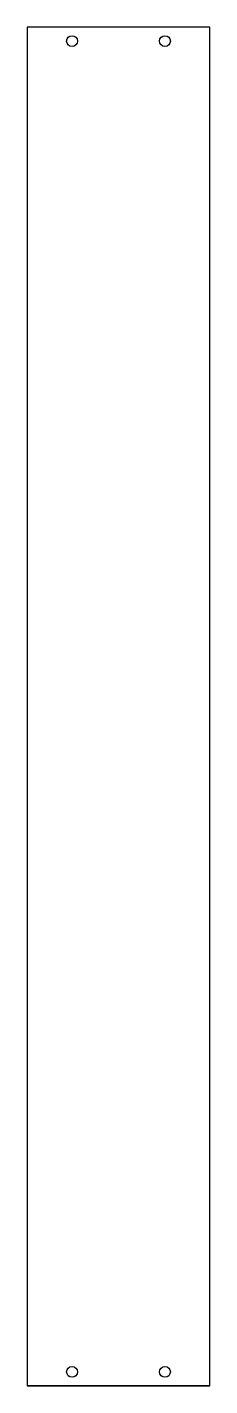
# Model space of a CAD drawing. Header units: millimetres. Extents: x 186 to 245, y -319 to 120.
import ezdxf

# ---------------------------------------------------------------- set-up
doc = ezdxf.new("R2010")
doc.units = ezdxf.units.MM
doc.layers.add('300ZLT_sideElectroPanel_v1', color=254, linetype='Continuous')

msp = doc.modelspace()

# ---------------------------------------------------------------- linework, layer by layer
at = {"layer": '300ZLT_sideElectroPanel_v1'}
for p, q in [((245.31, 119.5, 170.01), (186.31, 119.5, 170.01)), ((186.31, 119.5, 170.01), (186.31, -319.4, 170.01)), ((245.31, 119.5, 163.66), (186.31, 119.5, 163.66)), ((186.31, 119.5, 163.66), (186.31, 119.5, 170.01)), ((186.31, 119.5, 163.66), (186.31, -319.4, 163.66)), ((245.31, -319.4, 170.01), (245.31, 119.5, 170.01)), ((245.31, 119.5, 170.01), (245.31, 119.5, 163.66)), ((245.31, -319.4, 163.66), (245.31, 119.5, 163.66)), ((199.06, 115, 163.66), (199.06, 115, 170.01)), ((229.06, 115, 163.66), (229.06, 115, 170.01)), ((199.06, -314.9, 163.66), (199.06, -314.9, 170.01)), ((229.06, -314.9, 163.66), (229.06, -314.9, 170.01)), ((186.31, -319.4, 170.01), (186.31, -319.4, 163.66)), ((186.31, -319.4, 163.66), (245.31, -319.4, 163.66)), ((245.31, -319.4, 170.01), (186.31, -319.4, 170.01)), ((245.31, -319.4, 163.66), (245.31, -319.4, 170.01))]:
    msp.add_line(p, q, dxfattribs=at)
for centre in [(200.81, 115, 170.01), (200.81, 115, 163.66), (230.81, 115, 170.01), (230.81, 115, 163.66), (200.81, -314.9, 170.01), (200.81, -314.9, 163.66), (230.81, -314.9, 170.01), (230.81, -314.9, 163.66)]:
    msp.add_circle(centre, 1.75, dxfattribs=at)

doc.saveas('drawing.dxf')
